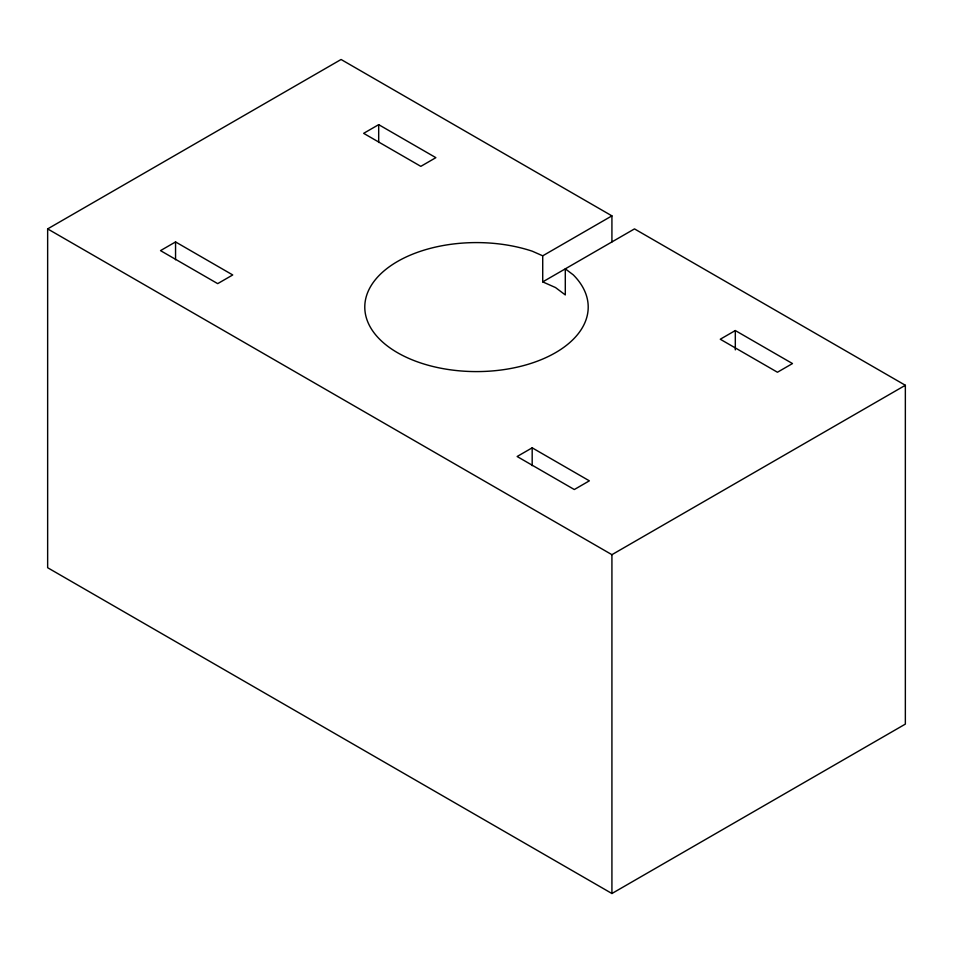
<?xml version="1.0" encoding="UTF-8"?>
<svg xmlns="http://www.w3.org/2000/svg" width="953" height="953" viewBox="0 0 953 953"><rect width="100%" height="100%" fill="white"/><g stroke="black" fill="none" stroke-linecap="round" stroke-linejoin="round"><path stroke-width="1.43" d="M611.921 215.866L542.722 255.821L542.722 281.885L634.495 228.899L905.35 385.274L905.35 724.101L611.921 893.509L47.65 567.726L47.65 228.899L341.079 59.491L611.921 215.866L611.921 241.931M175.555 241.931L160.509 250.627L217.689 283.637L232.735 274.952L175.555 241.931L175.555 259.764M378.686 124.652L363.641 133.337L420.821 166.358L435.866 157.662L378.686 124.652L378.686 142.485M532.179 447.827L517.134 456.511L574.314 489.532L589.359 480.836L532.179 447.827L532.179 465.66M735.311 330.548L720.265 339.232L777.445 372.242L792.491 363.558L735.311 330.548L735.311 349.87M47.65 228.899L611.921 554.682L905.35 385.274M542.722 255.821L532.358 251.235A111.715 64.506 0 0 0 366.476 295.895A111.715 64.506 0 0 0 495.905 370.61A111.715 64.506 0 0 0 573.253 274.845L565.296 268.853L565.296 294.918L555.504 287.544L542.722 281.885M611.921 554.682L611.921 893.509"/></g></svg>
